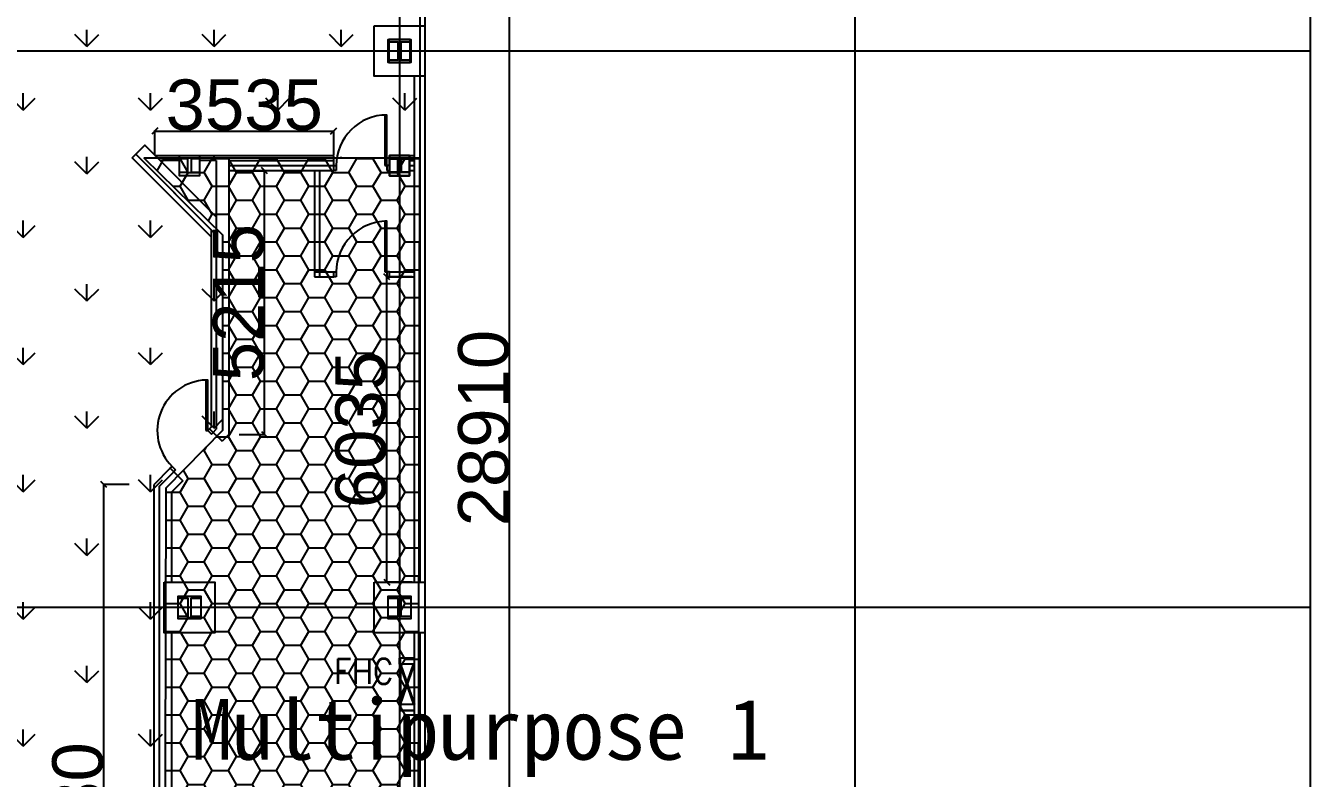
# Model space of a CAD drawing. Header units: inches. Extents: x -449189 to -231461, y -105857 to 48108.
# Drawn here: x -293235 to -267848, y -28867 to -13990 of the extents above; entities that cross this region are included whole.
import ezdxf

# ---------------------------------------------------------------- set-up
doc = ezdxf.new("R2010")
doc.units = ezdxf.units.IN
doc.header["$MEASUREMENT"] = 0
for name, color, linetype in [('DIM', 3, 'Continuous'), ('GRID', 8, 'Continuous'), ('HATCH', 90, 'Continuous'), ('L01-COL', 5, 'Continuous'), ('L08-DR', 1, 'Continuous'), ('L09-COL', 5, 'Continuous'), ('NEW AREA', 6, 'Continuous'), ('Shop-no.', 3, 'Continuous'), ('WALL', 255, 'Continuous')]:
    doc.layers.add(name, color=color, linetype=linetype)
doc.styles.add('BLKBLD', font='STXIHEI.TTF', dxfattribs={"height": 0.45})
doc.styles.add('SIMPLEX', font='SIMPLEX.shx', dxfattribs={"width": 0.9, "height": 1000})
doc.styles.get("Standard").update_dxf_attribs({"font": 'arial.ttf'})
doc.dimstyles.new('DIM-200MM', dxfattribs={"dimtxt": 1000, "dimasz": 120, "dimexe": 10, "dimexo": 10, "dimgap": 0.7, "dimtad": 1, "dimdec": 0, "dimrnd": 5, "dimzin": 1, "dimdsep": 46, "dimtxsty": 'Standard', "dimblk": 'OBLIQUE', "dimcen": 0.5, "dimdle": 1, "dimclrd": 256, "dimclre": 256, "dimclrt": 7, "dimaunit": 1, "dimadec": 0, "dimazin": 0, "dimtfac": 1, "dimtdec": 0, "dimtix": 1, "dimtmove": 2, "dimatfit": 3, "dimfxl": 0, "dimtolj": 1, "dimtzin": 1, "dimarcsym": 0})

# ---------------------------------------------------------------- blocks, each defined once
blk = doc.blocks.new('C1')
at = {"layer": 'L08-DR'}
blk.add_lwpolyline([(-500, 500), (500, 500), (500, -500), (-500, -500)], close=True, dxfattribs=at)
blk = doc.blocks.new('C2')
at = {"layer": 'L01-COL', "linetype": 'Continuous'}
blk.add_lwpolyline([(-200, 200), (200, 200), (200, -200), (-200, -200)], close=True, dxfattribs=at)
at = {"layer": 'L09-COL', "color": 6}
blk.add_lwpolyline([(-200, -200), (-200, -133), (-33, -133), (-33, 133), (-200, 133), (-200, 200), (200, 200), (200, 133), (33, 133), (33, -133), (200, -133), (200, -200)], close=True, dxfattribs=at)
blk = doc.blocks.new('_Oblique')
at = {"color": 0, "linetype": 'ByBlock', "lineweight": -2}
blk.add_line((-0.5, -0.5), (0.5, 0.5), dxfattribs=at)
blk = doc.blocks.new('*D154')
at = {"layer": 'DEFPOINTS', "color": 0, "transparency": 16777216}
for p in [(-285348, -7490), (-283671, -7490), (-285348, -36399)]:
    blk.add_point(p, dxfattribs=at)
at = {"layer": 'DIM', "lineweight": -2, "transparency": 16777216}
for p, q in [((-284171, -7490), (-283661, -7490)), ((-283671, -36400), (-283671, -7489)), ((-284171, -36399), (-283661, -36399))]:
    blk.add_line(p, q, dxfattribs=at)
at = {"layer": 'DIM', "lineweight": -2, "transparency": 16777216, "xscale": 120, "yscale": 120, "zscale": 120}
for p, rotation in [((-283671, -7490), 90), ((-283671, -36399), 270)]:
    blk.add_blockref('_Oblique', p, dxfattribs=dict(at, rotation=rotation))
at = {"layer": 'DIM', "color": 7, "transparency": 16777216, "insert": (-284182, -21944), "char_height": 1000, "attachment_point": 5, "rotation": 90}
blk.add_mtext('\\A1;28910', dxfattribs=at)
blk = doc.blocks.new('*D156')
at = {"layer": 'DEFPOINTS', "color": 0, "transparency": 16777216}
for p in [(-291692, -23057), (-290698, -23057), (-290698, -37135)]:
    blk.add_point(p, dxfattribs=at)
at = {"layer": 'DIM', "lineweight": -2, "transparency": 16777216}
for p, q in [((-291192, -23057), (-291702, -23057)), ((-291692, -37136), (-291692, -23056)), ((-291192, -37135), (-291702, -37135))]:
    blk.add_line(p, q, dxfattribs=at)
at = {"layer": 'DIM', "lineweight": -2, "transparency": 16777216, "xscale": 120, "yscale": 120, "zscale": 120}
for p, rotation in [((-291692, -23057), 90), ((-291692, -37135), 270)]:
    blk.add_blockref('_Oblique', p, dxfattribs=dict(at, rotation=rotation))
at = {"layer": 'DIM', "color": 7, "transparency": 16777216, "insert": (-292203, -30096), "char_height": 1000, "attachment_point": 5, "rotation": 90}
blk.add_mtext('\\A1;14080', dxfattribs=at)
blk = doc.blocks.new('*D159')
at = {"layer": 'DEFPOINTS', "color": 0, "transparency": 16777216}
for p in [(-287148, -16072), (-290682, -16556), (-287148, -16556)]:
    blk.add_point(p, dxfattribs=at)
at = {"layer": 'DIM', "lineweight": -2, "transparency": 16777216}
for p, q in [((-290683, -16072), (-287147, -16072)), ((-290682, -16546), (-290682, -16062)), ((-287148, -16546), (-287148, -16062))]:
    blk.add_line(p, q, dxfattribs=at)
at = {"layer": 'DIM', "lineweight": -2, "transparency": 16777216, "xscale": 120, "yscale": 120, "zscale": 120, "rotation": 180}
blk.add_blockref('_Oblique', (-290682, -16072), dxfattribs=at)
at = {"layer": 'DIM', "lineweight": -2, "transparency": 16777216, "xscale": 120, "yscale": 120, "zscale": 120}
blk.add_blockref('_Oblique', (-287148, -16072), dxfattribs=at)
at = {"layer": 'DIM', "color": 7, "transparency": 16777216, "insert": (-288915, -15560), "char_height": 1000, "attachment_point": 5}
blk.add_mtext('\\A1;3535', dxfattribs=at)
blk = doc.blocks.new('*D160')
at = {"layer": 'DEFPOINTS', "color": 0, "transparency": 16777216}
for p in [(-289218, -16856), (-288515, -16856), (-289218, -22072)]:
    blk.add_point(p, dxfattribs=at)
at = {"layer": 'DIM', "lineweight": -2, "transparency": 16777216}
for p, q in [((-289015, -16856), (-288505, -16856)), ((-288515, -22073), (-288515, -16855)), ((-289015, -22072), (-288505, -22072))]:
    blk.add_line(p, q, dxfattribs=at)
at = {"layer": 'DIM', "lineweight": -2, "transparency": 16777216, "xscale": 120, "yscale": 120, "zscale": 120}
for p, rotation in [((-288515, -16856), 90), ((-288515, -22072), 270)]:
    blk.add_blockref('_Oblique', p, dxfattribs=dict(at, rotation=rotation))
at = {"layer": 'DIM', "color": 7, "transparency": 16777216, "insert": (-289026, -19464), "char_height": 1000, "attachment_point": 5, "rotation": 90}
blk.add_mtext('\\A1;5215', dxfattribs=at)
blk = doc.blocks.new('*D161')
at = {"layer": 'DEFPOINTS', "color": 0, "transparency": 16777216}
for p in [(-286098, -18956), (-285548, -18956), (-285548, -24990)]:
    blk.add_point(p, dxfattribs=at)
at = {"layer": 'DIM', "lineweight": -2, "transparency": 16777216}
for p, q in [((-285598, -18956), (-286108, -18956)), ((-286098, -24991), (-286098, -18955)), ((-285598, -24990), (-286108, -24990))]:
    blk.add_line(p, q, dxfattribs=at)
at = {"layer": 'DIM', "lineweight": -2, "transparency": 16777216, "xscale": 120, "yscale": 120, "zscale": 120}
for p, rotation in [((-286098, -18956), 90), ((-286098, -24990), 270)]:
    blk.add_blockref('_Oblique', p, dxfattribs=dict(at, rotation=rotation))
at = {"layer": 'DIM', "color": 7, "transparency": 16777216, "insert": (-286610, -21973), "char_height": 1000, "attachment_point": 5, "rotation": 90}
blk.add_mtext('\\A1;6035', dxfattribs=at)

msp = doc.modelspace()

# ---------------------------------------------------------------- hatches: boundary and pattern name
at = {"layer": 'HATCH'}
h = msp.add_hatch(dxfattribs=at)
h.set_pattern_fill('GRASS', color=141, scale=70, style=0)
h.set_pattern_definition([(90, (-380034.3, -67208.1), (-1257.235, 1257.235), [333.375, -2181.095]), (45, (-380034.3, -67208.1), (-1257.236, 1257.236), [333.375, -1444.625]), (135, (-380034.3, -67208.1), (-1257.236, -1257.236), [333.375, -1444.625])])
edge = h.paths.add_edge_path()
edge.add_line((-340288.2071, -11298.8439), (-336119.2455, -9723.545))
edge.add_line((-336119.2455, -9723.545), (-335508.3507, -9497.5812))
edge.add_line((-335508.3507, -9497.5812), (-335512.444, -2505.503))
edge.add_line((-335512.444, -2505.503), (-334540.4625, -2573.9117))
edge.add_line((-334540.4625, -2573.9117), (-333854.8554, -2620.0794))
edge.add_line((-333854.8554, -2620.0794), (-333388.2316, -2650.4541))
edge.add_line((-333388.2316, -2650.4541), (-333388.2149, -7349.5129))
edge.add_line((-333388.2149, -7349.5129), (-332068.2238, -7349.5128))
edge.add_line((-332068.2238, -7349.5128), (-332068.2228, -7069.5141))
edge.add_line((-332068.2228, -7069.5141), (-331148.2187, -7069.5112))
edge.add_line((-331148.2187, -7069.5112), (-331148.2187, -7349.5128))
edge.add_line((-331148.2187, -7349.5128), (-322288.2304, -7346.1635))
edge.add_line((-322288.2304, -7346.1635), (-322288.2225, -9562.3965))
edge.add_line((-322288.2225, -9562.3965), (-322288.2204, -10149.5262))
edge.add_line((-322288.2204, -10149.5262), (-311588.2352, -10149.5262))
edge.add_line((-311588.2352, -10149.5262), (-288008.221, -10149.5262))
edge.add_line((-288008.221, -10149.5262), (-288008.2228, -6519.5143))
edge.add_line((-288008.2228, -6519.5143), (-285608.2221, -6519.5142))
edge.add_line((-285608.2221, -6519.5142), (-285608.2214, -7289.542))
edge.add_line((-285608.2214, -7289.542), (-285448.2202, -7289.5149))
edge.add_line((-285448.2202, -7289.5149), (-285448.2432, -16605.3066))
edge.add_line((-285448.2432, -16605.3066), (-290895.3777, -16605.3066))
edge.add_line((-290895.3777, -16605.3066), (-289343.3241, -18123.0736))
edge.add_line((-289343.3241, -18123.0736), (-289343.3241, -21992.1764))
edge.add_line((-289343.3241, -21992.1764), (-290467.0658, -23134.5311))
edge.add_line((-290467.0658, -23134.5311), (-290498.1914, -37040.7856))
edge.add_line((-290498.1914, -37040.7856), (-289343.3241, -38157.4688))
edge.add_line((-289343.3241, -38157.4688), (-289346.7413, -41660.7129))
edge.add_line((-289346.7413, -41660.7129), (-290789.917, -43073.7458))
edge.add_line((-290789.917, -43073.7458), (-285498.3181, -43073.7458))
edge.add_line((-285498.3181, -43073.7458), (-285496.0031, -43115.8086))
edge.add_line((-285496.0031, -43115.8086), (-282687.0942, -45909.9083))
edge.add_line((-282687.0942, -45909.9083), (-276970.3509, -45904.7619))
edge.add_line((-276970.3509, -45904.7619), (-276970.3509, -48029.5128))
edge.add_line((-276970.3509, -48029.5128), (-285608.318, -48029.5128))
edge.add_line((-285608.318, -48029.5128), (-285608.3181, -52836.7162))
edge.add_line((-285608.3181, -52836.7162), (-286348.3155, -53015.517))
edge.add_line((-286348.3155, -53015.517), (-286516.7891, -53055.0808))
edge.add_line((-286516.7891, -53055.0808), (-287110.9356, -53191.2398))
edge.add_line((-287110.9356, -53191.2398), (-287636.3392, -53307.2906))
edge.add_line((-287636.3392, -53307.2906), (-288280.2221, -53443.9679))
edge.add_line((-288280.2221, -53443.9679), (-288782.4444, -53546.3581))
edge.add_line((-288782.4444, -53546.3581), (-289192.7738, -53627.2828))
edge.add_line((-289192.7738, -53627.2828), (-289609.1348, -53706.8959))
edge.add_line((-289609.1348, -53706.8959), (-290101.9463, -53797.883))
edge.add_line((-290101.9463, -53797.883), (-290653.7187, -53895.5982))
edge.add_line((-290653.7187, -53895.5982), (-291270.1366, -53999.5884))
edge.add_line((-291270.1366, -53999.5884), (-291699.1627, -54068.7553))
edge.add_line((-291699.1627, -54068.7553), (-292231.0385, -54150.8586))
edge.add_line((-292231.0385, -54150.8586), (-292875.9103, -54245.011))
edge.add_line((-292875.9103, -54245.011), (-293705.8929, -54357.525))
edge.add_line((-293705.8929, -54357.525), (-293995.7321, -54394.5262))
edge.add_line((-293995.7321, -54394.5262), (-294408.3241, -54445.1592))
edge.add_line((-294408.3241, -54445.1592), (-294408.3241, -53539.5795))
edge.add_line((-294408.3241, -53539.5795), (-300783.3181, -53539.5795))
edge.add_line((-300783.3181, -53539.5795), (-300783.3181, -54926.0554))
edge.add_line((-300783.3181, -54926.0554), (-300984.5052, -54932.0826))
edge.add_line((-300984.5052, -54932.0826), (-301461.242, -54944.1408))
edge.add_line((-301461.242, -54944.1408), (-302594.0659, -54960.253))
edge.add_line((-302594.0659, -54960.253), (-303474.0513, -54960.5922))
edge.add_line((-303474.0513, -54960.5922), (-304791.0427, -54941.2082))
edge.add_line((-304791.0427, -54941.2082), (-305176.7692, -54931.0136))
edge.add_line((-305176.7692, -54931.0136), (-305783.1151, -54910.8475))
edge.add_line((-305783.1151, -54910.8475), (-307476.4691, -54827.6872))
edge.add_line((-307476.4691, -54827.6872), (-308341.0607, -54769.9499))
edge.add_line((-308341.0607, -54769.9499), (-309838.7068, -54645.4082))
edge.add_line((-309838.7068, -54645.4082), (-310626.0552, -54567.4147))
edge.add_line((-310626.0552, -54567.4147), (-311469.8373, -54474.2138))
edge.add_line((-311469.8373, -54474.2138), (-312374.1162, -54363.242))
edge.add_line((-312374.1162, -54363.242), (-312476.3441, -54349.9727))
edge.add_line((-312476.3441, -54349.9727), (-312636.4866, -54328.8898))
edge.add_line((-312636.4866, -54328.8898), (-313090.9646, -54256.5062))
edge.add_line((-313090.9646, -54256.5062), (-313685.9245, -54148.7118))
edge.add_line((-313685.9245, -54148.7118), (-314664.5903, -53966.3051))
edge.add_line((-314664.5903, -53966.3051), (-315582.5073, -53789.4467))
edge.add_line((-315582.5073, -53789.4467), (-316457.9292, -53615.551))
edge.add_line((-316457.9292, -53615.551), (-317680.8645, -53364.051))
edge.add_line((-317680.8645, -53364.051), (-318715.3535, -53143.471))
edge.add_line((-318715.3535, -53143.471), (-319826.7598, -52898.452))
edge.add_line((-319826.7598, -52898.452), (-320519.3217, -52741.5431))
edge.add_line((-320519.3217, -52741.5431), (-321348.3155, -52549.4388))
edge.add_line((-321348.3155, -52549.4388), (-322096.6306, -52372.0072))
edge.add_line((-322096.6306, -52372.0072), (-322919.3065, -52172.5226))
edge.add_line((-322919.3065, -52172.5226), (-323528.6676, -52021.7675))
edge.add_line((-323528.6676, -52021.7675), (-324690.0906, -51727.3435))
edge.add_line((-324690.0906, -51727.3435), (-325741.8803, -51452.6499))
edge.add_line((-325741.8803, -51452.6499), (-326607.9305, -51220.6831))
edge.add_line((-326607.9305, -51220.6831), (-327359.6197, -51015.094))
edge.add_line((-327359.6197, -51015.094), (-328180.0259, -50786.18))
edge.add_line((-328180.0259, -50786.18), (-328941.3725, -50569.4966))
edge.add_line((-328941.3725, -50569.4966), (-329798.6195, -50320.5956))
edge.add_line((-329798.6195, -50320.5956), (-330205.1413, -50200.4623))
edge.add_line((-330205.1413, -50200.4623), (-330652.2059, -50066.5422))
edge.add_line((-330652.2059, -50066.5422), (-331102.5812, -49929.7113))
edge.add_line((-331102.5812, -49929.7113), (-331377.8045, -49845.1432))
edge.add_line((-331377.8045, -49845.1432), (-331988.6519, -49654.8606))
edge.add_line((-331988.6519, -49654.8606), (-333136.6276, -49287.5546))
edge.add_line((-333136.6276, -49287.5546), (-333995.7574, -49004.3186))
edge.add_line((-333995.7574, -49004.3186), (-334680.7346, -48773.3357))
edge.add_line((-334680.7346, -48773.3357), (-335777.3888, -48393.9214))
edge.add_line((-335777.3888, -48393.9214), (-336572.2598, -48111.4636))
edge.add_line((-336572.2598, -48111.4636), (-337362.1185, -47824.53))
edge.add_line((-337362.1185, -47824.53), (-338274.9824, -47485.0795))
edge.add_line((-338274.9824, -47485.0795), (-339501.5617, -47015.6204))
edge.add_line((-339501.5617, -47015.6204), (-340348.3181, -46674.0196))
edge.add_line((-340348.3181, -46674.0196), (-340924.1168, -46451.7427))
edge.add_line((-340924.1168, -46451.7427), (-341956.4836, -46029.3034))
edge.add_line((-341956.4836, -46029.3034), (-343181.5851, -45513.3685))
edge.add_line((-343181.5851, -45513.3685), (-344012.137, -45154.455))
edge.add_line((-344012.137, -45154.455), (-344856.511, -44781.9126))
edge.add_line((-344856.511, -44781.9126), (-345617.4163, -44439.52))
edge.add_line((-345617.4163, -44439.52), (-346395.6587, -44082.7138))
edge.add_line((-346395.6587, -44082.7138), (-347363.8794, -43629.3731))
edge.add_line((-347363.8794, -43629.3731), (-348780.7275, -42888.3236))
edge.add_line((-348780.7275, -42888.3236), (-349298.3176, -42888.3236))
edge.add_line((-349298.3176, -42888.3236), (-349298.3135, -15241.5566))
edge.add_line((-349298.3135, -15241.5566), (-345735.4049, -13623.97))
edge.add_line((-345735.4049, -13623.97), (-344247.3098, -12964.3974))
edge.add_line((-344247.3098, -12964.3974), (-342967.66, -12411.9553))
edge.add_line((-342967.66, -12411.9553), (-342295.9956, -12127.3872))
edge.add_line((-342295.9956, -12127.3872), (-341103.1645, -11631.0893))
edge.add_line((-341103.1645, -11631.0893), (-340288.2156, -11298.6419))
h = msp.add_hatch(dxfattribs=at)
h.set_pattern_fill('HONEY', color=181, scale=100, style=0)
h.set_pattern_definition([(0, (-380034.3, -67208.12), (476.25, 274.963), [317.5, -635]), (120, (-380034.3, -67208.12), (-476.24994, 274.9631), [317.5, -635]), (60, (-380034.3, -67208.12), (6e-05, 549.9261), [-635, 317.5])])
h.paths.add_polyline_path([(-285881.2966, -16605.3066), (-290895.0309, -16605.3066), (-289342.9774, -18123.0736), (-289342.9774, -21992.1764), (-290466.7191, -23134.5311), (-290497.8447, -37040.7856), (-289342.9774, -38157.4688), (-289346.3946, -41660.7129), (-290705.9347, -43000.0022), (-290789.5702, -43073.7458), (-287147.9713, -43073.7458), (-285497.9714, -43073.7458), (-285447.8964, -16605.3066)])

# ---------------------------------------------------------------- linework, layer by layer
at = {"color": 5}
for points in [[(-311588.2352, -10149.5262), (-288008.221, -10149.5262), (-288008.2228, -6519.5143), (-285608.2221, -6519.5142), (-285608.2214, -7289.542), (-285448.2202, -7289.5149), (-285448.2432, -16605.3066), (-290895.3777, -16605.3066), (-289343.3241, -18123.0736), (-289343.3241, -21992.1764), (-290467.0658, -23134.5311), (-290498.1914, -37040.7856)], [(-311587.9864, -10149.5262), (-288007.9721, -10149.5262), (-288007.9739, -6519.5143), (-285607.9732, -6519.5142), (-285607.9726, -7289.542), (-285447.9713, -7289.5149), (-285447.9943, -16605.3066), (-290895.1288, -16605.3066), (-289343.0752, -18123.0736), (-289343.0752, -21992.1764), (-290466.8169, -23134.5311), (-290497.9426, -37040.7856)]]:
    msp.add_lwpolyline(points, dxfattribs=at)
msp.add_lwpolyline([(-285447.8964, -16605.3066), (-290895.0309, -16605.3066), (-289342.9774, -18123.0736), (-289342.9774, -21992.1764), (-290466.7191, -23134.5311), (-290497.8447, -37040.7856), (-289342.9774, -38157.4688), (-289346.3946, -41660.7129), (-290789.5702, -43073.7458), (-285497.9714, -43073.7458), (-285495.6564, -43115.8086), (-282686.7474, -45909.9083), (-276970.0042, -45904.7619), (-276970.0042, -48029.5128), (-285607.9713, -48029.5128)])
at = {"layer": 'GRID'}
for p, q in [((-285848.203, 3188.9239), (-285848.203, -66985.2816)), ((-276848.203, 3188.9239), (-276848.203, -66985.2816)), ((-267848.203, 3188.9239), (-267848.203, -66985.2816)), ((-366848.203, -14485.2816), (-267848.203, -14485.2816)), ((-366848.203, -25485.2816), (-267848.203, -25485.2816))]:
    msp.add_line(p, q, dxfattribs=at)
at = {"layer": 'NEW AREA', "color": 3}
msp.add_lwpolyline([(-285881.2966, -16605.3066), (-290895.0309, -16605.3066), (-289342.9774, -18123.0736), (-289342.9774, -21992.1764), (-290466.7191, -23134.5311), (-290497.8447, -37040.7856), (-289342.9774, -38157.4688), (-289346.3946, -41660.7129), (-290705.9347, -43000.0022), (-290789.5702, -43073.7458), (-287147.9713, -43073.7458), (-285497.9714, -43073.7458), (-285447.8964, -16605.3066), (-285881.2966, -16605.3066)], dxfattribs=at)
at = {"layer": 'WALL', "color": 0}
for p, q in [((-285347.9399, -7289.7169), (-285348.0414, -39257.791)), ((-285447.9488, -10082.8603), (-285447.9961, -24989.9304)), ((-285347.9488, -10082.8606), (-285348.0414, -39257.791)), ((-286347.9542, -14989.9304), (-286347.9542, -13989.9304)), ((-286347.9542, -13989.9304), (-285347.9542, -13989.9304)), ((-285347.9542, -13989.9304), (-285347.9542, -14989.9304)), ((-286072.9542, -14714.9304), (-286072.9542, -14264.9304)), ((-286072.9542, -14264.9304), (-285622.9542, -14264.9304)), ((-286072.9542, -14264.9304), (-285622.9542, -14264.9304)), ((-286072.9542, -14314.9304), (-286072.9542, -14264.9304)), ((-285872.9542, -14314.9304), (-286072.9542, -14314.9304)), ((-285872.9542, -14664.9304), (-285872.9542, -14314.9304)), ((-285822.9542, -14314.9304), (-285822.9542, -14664.9304)), ((-285622.9542, -14314.9304), (-285822.9542, -14314.9304)), ((-285622.9542, -14264.9304), (-285622.9542, -14714.9304)), ((-285622.9542, -14264.9304), (-285622.9542, -14314.9304)), ((-286072.9542, -14664.9304), (-285872.9542, -14664.9304)), ((-286072.9542, -14714.9304), (-286072.9542, -14664.9304)), ((-285622.9542, -14714.9304), (-286072.9542, -14714.9304)), ((-285622.9542, -14714.9304), (-286072.9542, -14714.9304)), ((-285822.9542, -14664.9304), (-285622.9542, -14664.9304)), ((-285622.9542, -14664.9304), (-285622.9542, -14714.9304)), ((-285347.9542, -14989.9304), (-286347.9542, -14989.9304)), ((-285547.9627, -24989.7283), (-285547.9627, -14989.7283)), ((-285547.9627, -24989.7283), (-285547.9627, -14989.7283)), ((-285347.9488, -14989.7283), (-285348.0414, -39257.791)), ((-290682.1824, -16555.5087), (-287147.9627, -16555.5087)), ((-290682.1824, -16555.5087), (-287147.9627, -16555.5087)), ((-290197.9627, -16655.5087), (-290582.1824, -16655.5087)), ((-289467.9688, -16655.5087), (-289797.9627, -16655.5087)), ((-289467.9688, -16655.5087), (-289467.9688, -21968.313)), ((-289217.9688, -16655.5087), (-287147.9627, -16655.5087)), ((-289217.9688, -16655.5087), (-289217.9688, -22071.8664)), ((-287147.9627, -16855.5087), (-287147.9627, -16555.5087)), ((-287147.9627, -16855.5087), (-287147.9627, -16555.5087)), ((-287147.9627, -16855.5087), (-287147.9627, -16555.5087)), ((-287147.9627, -16855.5087), (-287147.9627, -16555.5087)), ((-286047.9627, -16555.5087), (-286047.9627, -16955.5087)), ((-285647.9627, -16555.5087), (-286047.9627, -16555.5087)), ((-285647.9627, -16555.5087), (-286047.9627, -16555.5087)), ((-286047.9627, -16555.5087), (-286047.9627, -16622.1754)), ((-286047.9627, -16855.5087), (-286047.9627, -16555.5087)), ((-286047.9627, -16855.5087), (-286047.9627, -16555.5087)), ((-286047.9627, -16855.5087), (-286047.9627, -16555.5087)), ((-286047.9627, -16855.5087), (-286047.9627, -16555.5087)), ((-286047.9627, -16855.5087), (-286047.9627, -16555.5087)), ((-286047.9627, -16855.5087), (-286047.9627, -16555.5087)), ((-286047.9627, -16622.1754), (-285881.288, -16622.1754)), ((-285881.288, -16622.1754), (-285881.288, -16888.842)), ((-285814.6213, -16622.1754), (-285647.9627, -16622.1754)), ((-285814.6213, -16888.842), (-285814.6213, -16622.1754)), ((-285647.9627, -16955.5087), (-285647.9627, -16555.5087)), ((-285647.9627, -16622.1754), (-285647.9627, -16555.5087)), ((-285647.9627, -16555.5087), (-285547.9627, -16555.5087)), ((-285647.9627, -16555.5087), (-285547.9627, -16555.5087)), ((-285647.9627, -16555.5087), (-285547.9627, -16555.5087)), ((-285647.9627, -16555.5087), (-285547.9627, -16555.5087)), ((-285647.9627, -16555.5087), (-285547.9627, -16555.5087)), ((-285647.9627, -16555.5087), (-285547.9627, -16555.5087)), ((-285647.9627, -16655.5087), (-285547.9627, -16655.5087)), ((-289217.9688, -16755.5087), (-287147.9627, -16755.5087)), ((-289217.9688, -16855.5087), (-287147.9627, -16855.5087)), ((-287527.9627, -16855.5087), (-287527.9627, -18955.5087)), ((-287527.9627, -16855.5087), (-287527.9627, -18955.5087)), ((-287527.9627, -16855.5087), (-287527.9627, -18955.5087)), ((-287527.9627, -16855.5087), (-287527.9627, -18955.5087)), ((-287427.9627, -16855.5087), (-287427.9627, -18955.5087)), ((-287427.9627, -16855.5087), (-287427.9627, -18955.5087)), ((-287427.9627, -16855.5087), (-287427.9627, -18955.5087)), ((-287427.9627, -16855.5087), (-287427.9627, -18955.5087)), ((-286047.9627, -16888.842), (-286047.9627, -16955.5087)), ((-285881.288, -16888.842), (-286047.9627, -16888.842)), ((-286047.9627, -16955.5087), (-285647.9627, -16955.5087)), ((-286047.9627, -16955.5087), (-285647.9627, -16955.5087)), ((-285647.9627, -16888.842), (-285814.6213, -16888.842)), ((-285647.9627, -16755.5087), (-285547.9627, -16755.5087)), ((-285647.9627, -16855.5087), (-285547.9627, -16855.5087)), ((-285647.9627, -16955.5087), (-285647.9627, -16888.842)), ((-289567.9688, -18023.2757), (-289567.9688, -21926.8916)), ((-287527.9627, -18855.5087), (-287147.9627, -18855.5087)), ((-287527.9627, -18855.5087), (-287147.9627, -18855.5087)), ((-287527.9627, -18855.5087), (-287147.9627, -18855.5087)), ((-287527.9627, -18855.5087), (-287147.9627, -18855.5087)), ((-287527.9627, -18955.5087), (-287147.9627, -18955.5087)), ((-287527.9627, -18955.5087), (-287147.9627, -18955.5087)), ((-287527.9627, -18955.5087), (-287147.9627, -18955.5087)), ((-287527.9627, -18955.5087), (-287147.9627, -18955.5087)), ((-286047.9627, -18855.5088), (-285547.9627, -18855.5088)), ((-286047.9627, -18855.5088), (-285927.9627, -18855.5088)), ((-286047.9627, -18855.5088), (-285927.9627, -18855.5088)), ((-286047.9627, -18855.5088), (-285927.9627, -18855.5088)), ((-286047.9627, -18955.5088), (-285547.9627, -18955.5088)), ((-286047.9627, -18955.5088), (-285927.9627, -18955.5088)), ((-286047.9627, -18955.5088), (-285927.9627, -18955.5088)), ((-286047.9627, -18955.5088), (-285927.9627, -18955.5088)), ((-289567.9688, -21926.8916), (-289599.3871, -21958.31)), ((-289599.3871, -21958.31), (-289351.8997, -22205.7973)), ((-289528.6764, -22029.0206), (-289467.9688, -21968.313)), ((-289217.9688, -22071.8664), (-289351.8997, -22205.7973)), ((-290377.2046, -22736.1274), (-290697.9627, -23056.8856)), ((-290377.2046, -22736.1274), (-290129.7172, -22983.6148)), ((-290697.9627, -37134.7031), (-290697.9627, -23056.8856)), ((-290129.7172, -22983.6148), (-290347.9627, -23201.8603)), ((-290347.9627, -24989.7283), (-290347.9627, -23201.8603)), ((-286347.9542, -25989.9304), (-286347.9542, -24989.9304)), ((-286347.9542, -24989.9304), (-285347.9542, -24989.9304)), ((-285347.9542, -24989.9304), (-285347.9542, -25989.9304)), ((-286072.9542, -25264.9304), (-285622.9542, -25264.9304)), ((-286072.9542, -25314.9304), (-286072.9542, -25264.9304)), ((-286072.9542, -25714.9304), (-286072.9542, -25264.9304)), ((-286072.9542, -25264.9304), (-285622.9542, -25264.9304)), ((-285872.9542, -25314.9304), (-286072.9542, -25314.9304)), ((-285872.9542, -25664.9304), (-285872.9542, -25314.9304)), ((-285822.9542, -25314.9304), (-285822.9542, -25664.9304)), ((-285622.9542, -25314.9304), (-285822.9542, -25314.9304)), ((-285622.9542, -25264.9304), (-285622.9542, -25314.9304)), ((-285622.9542, -25264.9304), (-285622.9542, -25714.9304)), ((-286072.9542, -25664.9304), (-285872.9542, -25664.9304)), ((-286072.9542, -25714.9304), (-286072.9542, -25664.9304)), ((-285622.9542, -25714.9304), (-286072.9542, -25714.9304)), ((-285622.9542, -25714.9304), (-286072.9542, -25714.9304)), ((-285822.9542, -25664.9304), (-285622.9542, -25664.9304)), ((-285622.9542, -25664.9304), (-285622.9542, -25714.9304)), ((-290347.9627, -35989.7283), (-290347.9627, -25989.7283)), ((-285347.9542, -25989.9304), (-286347.9542, -25989.9304)), ((-285547.9627, -35989.7283), (-285547.9627, -25989.7283)), ((-285547.9627, -35989.7283), (-285547.9627, -25989.7283)), ((-285447.9993, -25989.9304), (-285448.0417, -39357.791)), ((-285567.9544, -26489.9237), (-285847.9543, -26489.9239)), ((-285847.9543, -26609.9237), (-285847.9543, -26489.9239)), ((-285847.9543, -27409.9237), (-285567.9542, -26609.9237)), ((-285847.9543, -26609.9237), (-285567.9542, -27409.9237)), ((-285847.9543, -26609.9237), (-285847.9542, -27409.9237)), ((-285567.9542, -26609.9237), (-285847.9542, -26609.9235)), ((-285547.9627, -26489.7283), (-285827.9627, -26489.7285)), ((-285547.9627, -26489.7283), (-285827.9627, -26489.7285)), ((-285827.9627, -26609.7283), (-285827.9627, -26489.7285)), ((-285827.9627, -26609.7283), (-285827.9627, -26489.7285)), ((-285827.9627, -26609.7283), (-285827.9626, -27409.7283)), ((-285827.9627, -26609.7283), (-285547.9626, -27409.7283)), ((-285827.9627, -27409.7283), (-285547.9626, -26609.7283)), ((-285547.9626, -26609.7284), (-285827.9626, -26609.7282)), ((-285547.9626, -26609.7284), (-285827.9626, -26609.7282)), ((-285547.9542, -26489.9304), (-285827.9541, -26489.9306)), ((-285827.9541, -26609.9304), (-285827.9541, -26489.9306)), ((-285547.954, -26609.9304), (-285827.954, -26609.9302)), ((-285567.9543, -26609.9237), (-285727.9544, -26609.9238)), ((-285547.9627, -26609.7283), (-285707.9627, -26609.7284)), ((-285547.9627, -26609.7283), (-285707.9627, -26609.7284)), ((-285547.9541, -26609.9304), (-285707.9541, -26609.9305)), ((-285847.9544, -27409.9239), (-285847.9543, -27529.9239)), ((-285567.9542, -27409.9237), (-285847.9538, -27409.9239)), ((-285827.9627, -27409.7285), (-285827.9626, -27529.7285)), ((-285827.9627, -27409.7285), (-285827.9626, -27529.7285)), ((-285547.9626, -27409.7283), (-285827.9621, -27409.7285)), ((-285547.9626, -27409.7283), (-285827.9621, -27409.7285)), ((-285827.9541, -27409.9306), (-285827.954, -27529.9306)), ((-285547.954, -27409.9304), (-285827.9536, -27409.9306)), ((-285567.9542, -27529.9237), (-285847.9537, -27529.9239)), ((-285547.9625, -27529.7283), (-285827.9621, -27529.7285)), ((-285547.9625, -27529.7283), (-285827.9621, -27529.7285)), ((-285547.9539, -27529.9304), (-285827.9535, -27529.9306))]:
    msp.add_line(p, q, dxfattribs=at)
for points in [[(-286347.9627, -13989.7283), (-285347.9627, -13989.7283), (-285347.9627, -14989.7283), (-286347.9627, -14989.7283)], [(-286347.9627, -13989.7283), (-285347.9627, -13989.7283), (-285347.9627, -14989.7283), (-286347.9627, -14989.7283)], [(-286347.9627, -13989.7283), (-285347.9627, -13989.7283), (-285347.9627, -14989.7283), (-286347.9627, -14989.7283)], [(-286347.9542, -13989.9304), (-285347.9542, -13989.9304), (-285347.9542, -14989.9304), (-286347.9542, -14989.9304)], [(-286072.9627, -14714.7283), (-286072.9627, -14664.7283), (-285872.9627, -14664.7283), (-285872.9627, -14314.7283), (-286072.9627, -14314.7283), (-286072.9627, -14264.7283), (-285622.9627, -14264.7283), (-285622.9627, -14314.7283), (-285822.9627, -14314.7283), (-285822.9627, -14664.7283), (-285622.9627, -14664.7283), (-285622.9627, -14714.7283)], [(-286072.9627, -14264.7283), (-285622.9627, -14264.7283), (-285622.9627, -14714.7283), (-286072.9627, -14714.7283)], [(-286072.9627, -14714.7283), (-286072.9627, -14664.7283), (-285872.9627, -14664.7283), (-285872.9627, -14314.7283), (-286072.9627, -14314.7283), (-286072.9627, -14264.7283), (-285622.9627, -14264.7283), (-285622.9627, -14314.7283), (-285822.9627, -14314.7283), (-285822.9627, -14664.7283), (-285622.9627, -14664.7283), (-285622.9627, -14714.7283)], [(-286072.9627, -14264.7283), (-285622.9627, -14264.7283), (-285622.9627, -14714.7283), (-286072.9627, -14714.7283)], [(-286072.9627, -14264.7283), (-285622.9627, -14264.7283), (-285622.9627, -14714.7283), (-286072.9627, -14714.7283)], [(-286072.9627, -14714.7283), (-286072.9627, -14664.7283), (-285872.9627, -14664.7283), (-285872.9627, -14314.7283), (-286072.9627, -14314.7283), (-286072.9627, -14264.7283), (-285622.9627, -14264.7283), (-285622.9627, -14314.7283), (-285822.9627, -14314.7283), (-285822.9627, -14664.7283), (-285622.9627, -14664.7283), (-285622.9627, -14714.7283)], [(-286057.9542, -14264.9237), (-286057.9542, -14714.9237), (-285637.9542, -14714.9237), (-285637.9542, -14264.9237)], [(-286137.9627, -16755.5087), (-286097.9627, -16755.5087), (-286097.9626, -15755.5087), (-286137.9626, -15755.5087)], [(-286137.9627, -16755.5087), (-286097.9627, -16755.5087), (-286097.9626, -15755.5087), (-286137.9626, -15755.5087)], [(-286137.9627, -16755.5087), (-286097.9627, -16755.5087), (-286097.9626, -15755.5087), (-286137.9626, -15755.5087)], [(-286137.9627, -16755.5087), (-286097.9627, -16755.5087), (-286097.9626, -15755.5087), (-286137.9626, -15755.5087)], [(-286137.9627, -16755.5087), (-286097.9627, -16755.5087), (-286097.9626, -15755.5087), (-286137.9626, -15755.5087)], [(-286137.9627, -16755.5087), (-286097.9627, -16755.5087), (-286097.9626, -15755.5087), (-286137.9626, -15755.5087)], [(-291059.6422, -16531.6022), (-290882.8655, -16354.8255), (-289467.9688, -17769.7223), (-289467.9688, -18123.2757)], [(-291130.3529, -16602.3129), (-291059.6422, -16531.6022), (-289567.9688, -18023.2757), (-289567.9688, -18164.697)], [(-287097.9627, -16855.5086), (-287147.9627, -16855.5086), (-287147.9627, -16755.5086), (-287097.9627, -16755.5086)], [(-287097.9627, -16855.5086), (-287147.9627, -16855.5086), (-287147.9627, -16755.5086), (-287097.9627, -16755.5086)], [(-287097.9627, -16855.5086), (-287147.9627, -16855.5086), (-287147.9627, -16755.5086), (-287097.9627, -16755.5086)], [(-287097.9627, -16855.5086), (-287147.9627, -16855.5086), (-287147.9627, -16755.5086), (-287097.9627, -16755.5086)], [(-286097.9627, -16855.5087), (-286047.9627, -16855.5087), (-286047.9627, -16755.5087), (-286097.9627, -16755.5087)], [(-286097.9627, -16855.5087), (-286047.9627, -16855.5087), (-286047.9627, -16755.5087), (-286097.9627, -16755.5087)], [(-286097.9627, -16855.5087), (-286047.9627, -16855.5087), (-286047.9627, -16755.5087), (-286097.9627, -16755.5087)], [(-286097.9627, -16855.5087), (-286047.9627, -16855.5087), (-286047.9627, -16755.5087), (-286097.9627, -16755.5087)], [(-286097.9627, -16855.5087), (-286047.9627, -16855.5087), (-286047.9627, -16755.5087), (-286097.9627, -16755.5087)], [(-286097.9627, -16855.5087), (-286047.9627, -16855.5087), (-286047.9627, -16755.5087), (-286097.9627, -16755.5087)], [(-286137.9627, -18855.5088), (-286097.9627, -18855.5088), (-286097.9626, -17855.5088), (-286137.9626, -17855.5088)], [(-286137.9627, -18855.5088), (-286097.9627, -18855.5088), (-286097.9626, -17855.5088), (-286137.9626, -17855.5088)], [(-286137.9627, -18855.5088), (-286097.9627, -18855.5088), (-286097.9626, -17855.5088), (-286137.9626, -17855.5088)], [(-286137.9627, -18855.5088), (-286097.9627, -18855.5088), (-286097.9626, -17855.5088), (-286137.9626, -17855.5088)], [(-287097.9627, -18955.5087), (-287147.9627, -18955.5087), (-287147.9627, -18855.5087), (-287097.9627, -18855.5087)], [(-287097.9627, -18955.5087), (-287147.9627, -18955.5087), (-287147.9627, -18855.5087), (-287097.9627, -18855.5087)], [(-287097.9627, -18955.5087), (-287147.9627, -18955.5087), (-287147.9627, -18855.5087), (-287097.9627, -18855.5087)], [(-287097.9627, -18955.5087), (-287147.9627, -18955.5087), (-287147.9627, -18855.5087), (-287097.9627, -18855.5087)], [(-286097.9627, -18955.5088), (-286047.9627, -18955.5088), (-286047.9627, -18855.5088), (-286097.9627, -18855.5088)], [(-286097.9627, -18955.5088), (-286047.9627, -18955.5088), (-286047.9627, -18855.5088), (-286097.9627, -18855.5088)], [(-286097.9627, -18955.5088), (-286047.9627, -18955.5088), (-286047.9627, -18855.5088), (-286097.9627, -18855.5088)], [(-286097.9627, -18955.5088), (-286047.9627, -18955.5088), (-286047.9627, -18855.5088), (-286097.9627, -18855.5088)], [(-289674.7425, -21993.6653), (-289634.7425, -21993.6653), (-289634.7425, -20993.6653), (-289674.7425, -20993.6653)], [(-289564.0318, -22064.376), (-289528.6764, -22029.0206), (-289599.3871, -21958.31), (-289634.7425, -21993.6653)], [(-290271.1386, -22771.4828), (-290306.4939, -22806.8381), (-290377.2046, -22736.1274), (-290341.8492, -22700.7721)], [(-290497.9542, -24989.9304), (-289497.9542, -24989.9304), (-289497.9542, -25989.9304), (-290497.9542, -25989.9304)], [(-286347.9627, -24989.7283), (-285347.9627, -24989.7283), (-285347.9627, -25989.7283), (-286347.9627, -25989.7283)], [(-286347.9627, -24989.7283), (-285347.9627, -24989.7283), (-285347.9627, -25989.7283), (-286347.9627, -25989.7283)], [(-286347.9542, -24989.9304), (-285347.9542, -24989.9304), (-285347.9542, -25989.9304), (-286347.9542, -25989.9304)], [(-290222.9542, -25714.9304), (-290222.9542, -25664.9304), (-290022.9542, -25664.9304), (-290022.9542, -25314.9304), (-290222.9542, -25314.9304), (-290222.9542, -25264.9304), (-289772.9542, -25264.9304), (-289772.9542, -25314.9304), (-289972.9542, -25314.9304), (-289972.9542, -25664.9304), (-289772.9542, -25664.9304), (-289772.9542, -25714.9304)], [(-290222.9542, -25264.9304), (-289772.9542, -25264.9304), (-289772.9542, -25714.9304), (-290222.9542, -25714.9304)], [(-286072.9627, -25264.7283), (-285622.9627, -25264.7283), (-285622.9627, -25714.7283), (-286072.9627, -25714.7283)], [(-286072.9627, -25714.7283), (-286072.9627, -25664.7283), (-285872.9627, -25664.7283), (-285872.9627, -25314.7283), (-286072.9627, -25314.7283), (-286072.9627, -25264.7283), (-285622.9627, -25264.7283), (-285622.9627, -25314.7283), (-285822.9627, -25314.7283), (-285822.9627, -25664.7283), (-285622.9627, -25664.7283), (-285622.9627, -25714.7283)], [(-286072.9627, -25714.7283), (-286072.9627, -25664.7283), (-285872.9627, -25664.7283), (-285872.9627, -25314.7283), (-286072.9627, -25314.7283), (-286072.9627, -25264.7283), (-285622.9627, -25264.7283), (-285622.9627, -25314.7283), (-285822.9627, -25314.7283), (-285822.9627, -25664.7283), (-285622.9627, -25664.7283), (-285622.9627, -25714.7283)], [(-286072.9627, -25264.7283), (-285622.9627, -25264.7283), (-285622.9627, -25714.7283), (-286072.9627, -25714.7283)]]:
    msp.add_lwpolyline(points, close=True, dxfattribs=at)
msp.add_lwpolyline([(-290306.4939, -22806.8381), (-290597.9627, -23098.3069), (-290597.9627, -37093.2817), (-290306.4939, -37384.7505)], dxfattribs=at)
for centre, start, end in [((-286097.9627, -16755.5087), 89.99999629, 179.99999629), ((-286097.9627, -16755.5087), 89.99999629, 179.99999629), ((-286097.9627, -16755.5087), 89.99999629, 179.99999629), ((-286097.9627, -16755.5087), 89.99999629, 179.99999629), ((-286097.9627, -18855.5088), 89.99999629, 179.99999629), ((-286097.9627, -18855.5088), 89.99999629, 179.99999629), ((-286097.9627, -18855.5088), 89.99999629, 179.99999629), ((-286097.9627, -18855.5088), 89.99999629, 179.99999629), ((-289634.7425, -21993.6653), 92.29244278, 225)]:
    msp.add_arc(centre, 1000, start, end, dxfattribs=at)

# ---------------------------------------------------------------- block references
for name, p in [('C2', (-289997.9627, -16755.5087)), ('C2', (-285847.9627, -16755.5087)), ('C1', (-289997.9627, -25489.7283))]:
    msp.add_blockref(name, p, dxfattribs=at)
at = {"layer": 'WALL', "color": 0, "xscale": -1, "rotation": 180}
msp.add_blockref('C2', (-285847.9627, -16755.5087), dxfattribs=at)
msp.add_blockref('C2', (-285847.9627, -16755.5087), dxfattribs=at)
msp.add_blockref('C2', (-285847.9627, -16755.5087), dxfattribs=at)
msp.add_blockref('C2', (-285847.9627, -16755.5087), dxfattribs=at)

# ---------------------------------------------------------------- texts
at = {"layer": 'Shop-no.', "color": 1, "style": 'BLKBLD'}
msp.add_text('Multipurpose 1', height=1200, dxfattribs=at).set_placement((-289965.5879, -28499.443))
at = {"layer": 'WALL', "color": 0, "style": 'SIMPLEX', "width": 0.9}
msp.add_text('FHC', height=500, rotation=0.00018726, dxfattribs=at).set_placement((-287143.5825, -27002.2679))

# ---------------------------------------------------------------- dimensions: what is measured, and where the dimension line sits
at = {"layer": 'DIM', "color": 0}
for base, p1, p2, picture, middle in [((-283671.203, -7489.7216), (-285348.0414, -36399.0761), (-285347.9405, -7489.7216), '*D154', (-284182.476, -21944.3989)), ((-288515.203, -16855.5087), (-289217.9688, -22071.8664), (-289217.9688, -16855.5087), '*D160', (-289026.476, -19463.6875)), ((-286097.9627, -18955.5088), (-285547.9627, -24989.7283), (-285547.9627, -18955.5088), '*D161', (-286609.5768, -21972.6185)), ((-291692.203, -23056.8856), (-290697.9627, -37134.7031), (-290697.9627, -23056.8856), '*D156', (-292203.476, -30095.7943))]:
    dim = msp.add_linear_dim(base=base, p1=p1, p2=p2, angle=270, dimstyle='DIM-200MM', dxfattribs=at)
    dim.commit()
    dim.dimension.update_dxf_attribs({"geometry": picture, "text_midpoint": middle})
dim = msp.add_linear_dim(base=(-287147.9627, -16072.0761), p1=(-290682.1824, -16555.5087), p2=(-287147.9627, -16555.5087), dimstyle='DIM-200MM', dxfattribs=at)
dim.commit()
dim.dimension.update_dxf_attribs({"geometry": '*D159', "text_midpoint": (-288915.0725, -15560.4621)})

doc.saveas('drawing.dxf')
